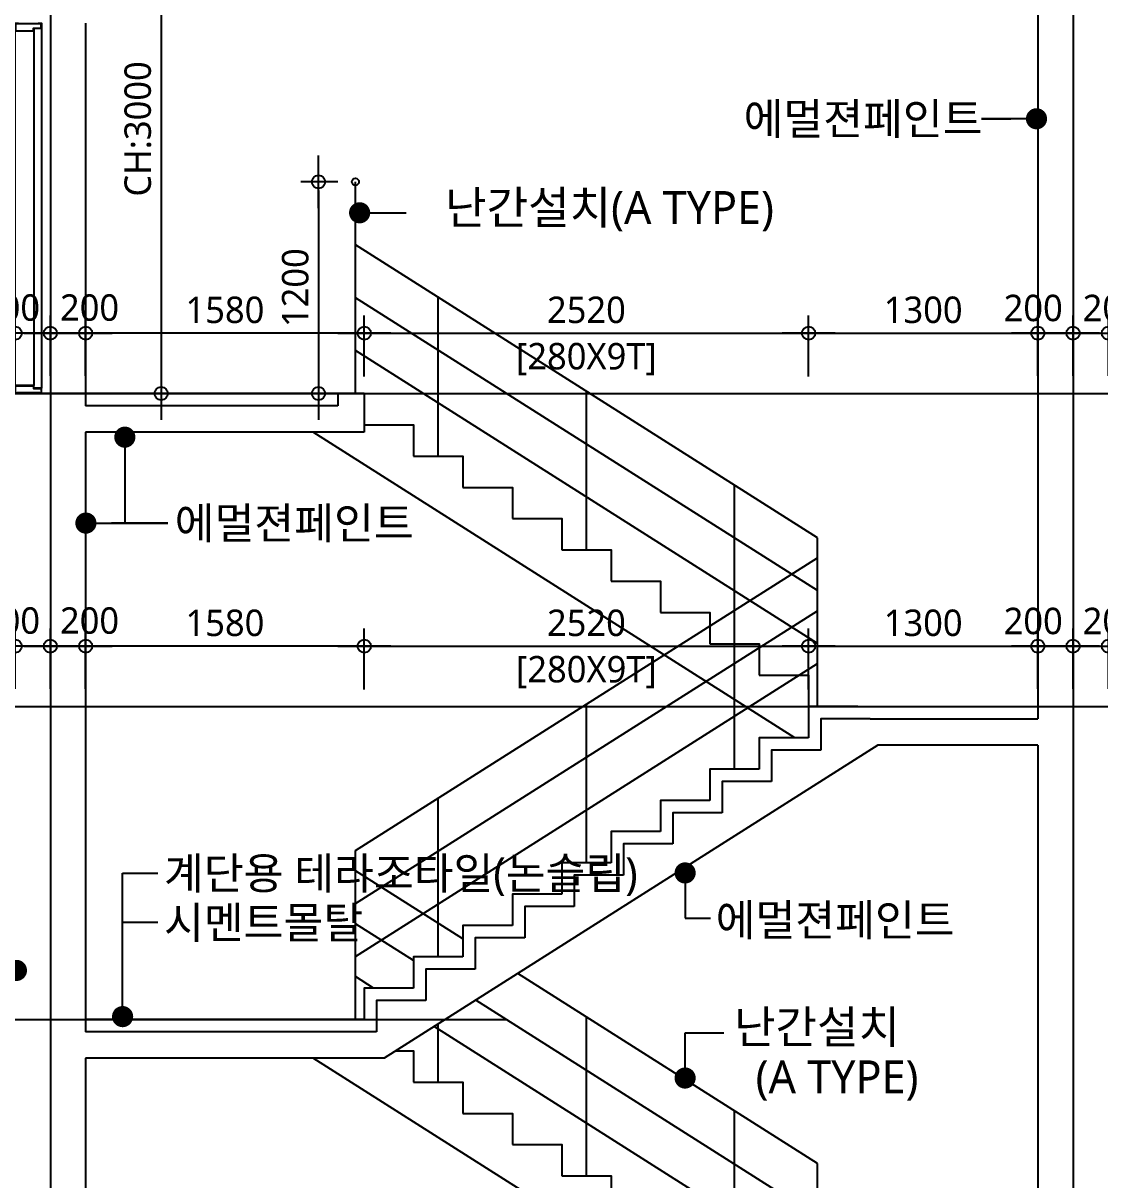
# Model space of a CAD drawing. Header units: millimetres. Extents: x -26983 to 60590, y 825 to 42375.
# Drawn here: x 9834 to 15941, y 7815 to 14375 of the extents above; entities that cross this region are included whole.
import ezdxf
from ezdxf.enums import TextEntityAlignment as Align

# ---------------------------------------------------------------- set-up
doc = ezdxf.new("R2010")
doc.units = ezdxf.units.MM
doc.header["$LTSCALE"] = 100
doc.header["$MEASUREMENT"] = 0
doc.header["$PDSIZE"] = -10
doc.linetypes.add('CEN', pattern=[62, 60, -1, 0, -1])
doc.layers.get('0').update_dxf_attribs({"linetype": 'CONTINUOUS'})
doc.layers.get('Defpoints').update_dxf_attribs({"color": 171, "linetype": 'CONTINUOUS'})
for name, color, linetype in [('CEN(ST)', 1, 'CEN'), ('CON', 2, 'CONTINUOUS'), ('DOOR', 4, 'CONTINUOUS'), ('ELE-6', 8, 'CONTINUOUS'), ('FIN-1', 6, 'CONTINUOUS'), ('HAN', 9, 'CONTINUOUS'), ('NDIM', 7, 'CONTINUOUS'), ('TEXT(MIN)', 7, 'CONTINUOUS'), ('TEXT(노트)', 7, 'CONTINUOUS')]:
    doc.layers.add(name, color=color, linetype=linetype)
doc.styles.add('CGS', font='cgse', dxfattribs={"bigfont": 'cgs'})
doc.styles.add('나눔바른고딕', font='NanumBarunGothic.ttf')
doc.dimstyles.new('NDIM 1200', dxfattribs={"dimscale": 75, "dimtxt": 3, "dimasz": 1, "dimexe": 2, "dimexo": 2, "dimgap": 1, "dimtad": 1, "dimdec": 0, "dimdsep": 46, "dimtxsty": 'CGS', "dimblk": 'DOT0', "dimcen": 1, "dimdle": 8, "dimclrd": 256, "dimclre": 256, "dimclrt": 256, "dimadec": 0, "dimazin": 0, "dimtfac": 1, "dimtdec": 0, "dimtix": 1, "dimtmove": 2, "dimatfit": 3, "dimldrblk": 'DOT0', "dimfxl": 1, "dimtolj": 1, "dimtzin": 0, "dimlwd": -1, "dimlwe": -1, "dimarcsym": 0})

# ---------------------------------------------------------------- blocks, each defined once
blk = doc.blocks.new('DOT0')
blk.add_line((-3, 0), (3, 0))
at = {"color": 6}
blk.add_circle((0, 0), 0.75, dxfattribs=at)
blk = doc.blocks.new('*D281')
at = {"layer": 'Defpoints', "color": 0, "ltscale": 0.4, "transparency": 16777216}
for p in [(10929.7, 15275), (10617, 12275), (10929.7, 12275)]:
    blk.add_point(p, dxfattribs=at)
at = {"layer": 'NDIM', "ltscale": 0.4, "transparency": 16777216}
for p, q in [((10829.7, 15275), (10517, 15275)), ((10617, 15225), (10617, 12325)), ((10829.7, 12275), (10517, 12275))]:
    blk.add_line(p, q, dxfattribs=at)
at = {"layer": 'NDIM', "ltscale": 0.4, "transparency": 16777216, "xscale": 50, "yscale": 50, "zscale": 50}
for p, rotation in [((10617, 15275), 90), ((10617, 12275), 270)]:
    blk.add_blockref('DOT0', p, dxfattribs=dict(at, rotation=rotation))
at = {"layer": 'NDIM', "ltscale": 0.4, "transparency": 16777216, "insert": (10485.5, 13775), "char_height": 150, "attachment_point": 5, "rotation": 90, "style": '나눔바른고딕'}
blk.add_mtext('\\A1;CH:3000', dxfattribs=at)
blk = doc.blocks.new('A$C46BA2E0B')
at = {"layer": 'DOOR'}
for p, q in [((0, 45), (0, 2055)), ((106, 2055), (106, 45)), ((150, 2070), (150, 30))]:
    blk.add_line(p, q, dxfattribs=at)
for points in [[(0, 2100), (16.5, 2100), (16.5, 2098.4), (1.6, 2098.4), (1.6, 2056.6), (104.4, 2056.6), (104.4, 2071.6), (148.4, 2071.6), (148.4, 2098.4), (133.5, 2098.4), (133.5, 2100), (150, 2100), (150, 2070), (106, 2070), (106, 2055), (0, 2055)], [(140.45, 2098.4), (140.45, 2096.8), (9.55, 2096.8), (9.55, 2098.4)], [(0, 0), (16.5, 0), (16.5, 1.6), (1.6, 1.6), (1.6, 43.4), (104.4, 43.4), (104.4, 28.4), (148.4, 28.4), (148.4, 1.6), (133.5, 1.6), (133.5, 0), (150, 0), (150, 30), (106, 30), (106, 45), (0, 45)], [(140.45, 1.6), (140.45, 3.2), (9.55, 3.2), (9.55, 1.6)]]:
    blk.add_lwpolyline(points, close=True, dxfattribs=at)
blk = doc.blocks.new('*D261')
at = {"layer": 'Defpoints', "color": 0, "ltscale": 0.4, "transparency": 16777216}
for p in [(11719, 13475), (11509.8, 12275), (11719, 12275)]:
    blk.add_point(p, dxfattribs=at)
at = {"layer": 'NDIM', "ltscale": 0.4, "transparency": 16777216}
for p, q in [((11619, 13475), (11409.8, 13475)), ((11509.8, 13425), (11509.8, 12325)), ((11619, 12275), (11409.8, 12275))]:
    blk.add_line(p, q, dxfattribs=at)
at = {"layer": 'NDIM', "ltscale": 0.4, "transparency": 16777216, "xscale": 50, "yscale": 50, "zscale": 50}
for p, rotation in [((11509.8, 13475), 90), ((11509.8, 12275), 270)]:
    blk.add_blockref('DOT0', p, dxfattribs=dict(at, rotation=rotation))
at = {"layer": 'NDIM', "ltscale": 0.4, "transparency": 16777216, "insert": (11378.3, 12875), "char_height": 150, "attachment_point": 5, "rotation": 90, "style": '나눔바른고딕'}
blk.add_mtext('\\A1;1200', dxfattribs=at)
blk = doc.blocks.new('*D269')
at = {"layer": 'Defpoints', "color": 0, "ltscale": 0.4, "transparency": 16777216}
for p in [(9789, 12616.8), (9789, 12275), (9989, 12275)]:
    blk.add_point(p, dxfattribs=at)
at = {"layer": 'NDIM', "ltscale": 0.4, "transparency": 16777216}
for p, q in [((9789, 12375), (9789, 12716.8)), ((9989, 12375), (9989, 12716.8)), ((9939, 12616.8), (9839, 12616.8))]:
    blk.add_line(p, q, dxfattribs=at)
at = {"layer": 'NDIM', "ltscale": 0.4, "transparency": 16777216, "xscale": 50, "yscale": 50, "zscale": 50, "rotation": 180}
blk.add_blockref('DOT0', (9789, 12616.8), dxfattribs=at)
at = {"layer": 'NDIM', "ltscale": 0.4, "transparency": 16777216, "xscale": 50, "yscale": 50, "zscale": 50}
blk.add_blockref('DOT0', (9989, 12616.8), dxfattribs=at)
at = {"layer": 'NDIM', "ltscale": 0.4, "transparency": 16777216, "insert": (9762.9, 12761), "char_height": 150, "attachment_point": 5, "style": '나눔바른고딕'}
blk.add_mtext('\\A1;200', dxfattribs=at)
blk = doc.blocks.new('*D270')
at = {"layer": 'Defpoints', "color": 0, "ltscale": 0.4, "transparency": 16777216}
for p in [(10189, 12616.8), (9989, 12275), (10189, 12275)]:
    blk.add_point(p, dxfattribs=at)
at = {"layer": 'NDIM', "ltscale": 0.4, "transparency": 16777216}
for p, q in [((9989, 12375), (9989, 12716.8)), ((10189, 12375), (10189, 12716.8)), ((10039, 12616.8), (10139, 12616.8))]:
    blk.add_line(p, q, dxfattribs=at)
at = {"layer": 'NDIM', "ltscale": 0.4, "transparency": 16777216, "xscale": 50, "yscale": 50, "zscale": 50, "rotation": 180}
blk.add_blockref('DOT0', (9989, 12616.8), dxfattribs=at)
at = {"layer": 'NDIM', "ltscale": 0.4, "transparency": 16777216, "xscale": 50, "yscale": 50, "zscale": 50}
blk.add_blockref('DOT0', (10189, 12616.8), dxfattribs=at)
at = {"layer": 'NDIM', "ltscale": 0.4, "transparency": 16777216, "insert": (10211.1, 12761), "char_height": 150, "attachment_point": 5, "style": '나눔바른고딕'}
blk.add_mtext('\\A1;200', dxfattribs=at)
blk = doc.blocks.new('*D271')
at = {"layer": 'Defpoints', "color": 0, "ltscale": 0.4, "transparency": 16777216}
for p in [(10189, 12616.8), (10189, 12275), (11769, 12271.7)]:
    blk.add_point(p, dxfattribs=at)
at = {"layer": 'NDIM', "ltscale": 0.4, "transparency": 16777216}
for p, q in [((10189, 12375), (10189, 12716.8)), ((11769, 12371.7), (11769, 12716.8)), ((11719, 12616.8), (10239, 12616.8))]:
    blk.add_line(p, q, dxfattribs=at)
at = {"layer": 'NDIM', "ltscale": 0.4, "transparency": 16777216, "xscale": 50, "yscale": 50, "zscale": 50, "rotation": 180}
blk.add_blockref('DOT0', (10189, 12616.8), dxfattribs=at)
at = {"layer": 'NDIM', "ltscale": 0.4, "transparency": 16777216, "xscale": 50, "yscale": 50, "zscale": 50}
blk.add_blockref('DOT0', (11769, 12616.8), dxfattribs=at)
at = {"layer": 'NDIM', "ltscale": 0.4, "transparency": 16777216, "insert": (10979, 12748.2), "char_height": 150, "attachment_point": 5, "style": '나눔바른고딕'}
blk.add_mtext('\\A1;1580', dxfattribs=at)
blk = doc.blocks.new('*D272')
at = {"layer": 'Defpoints', "color": 0, "ltscale": 0.4, "transparency": 16777216}
for p in [(14289, 12616.8), (11769, 12271.7), (14289, 12271.7)]:
    blk.add_point(p, dxfattribs=at)
at = {"layer": 'NDIM', "ltscale": 0.4, "transparency": 16777216}
for p, q in [((11769, 12371.7), (11769, 12716.8)), ((14289, 12371.7), (14289, 12716.8)), ((11819, 12616.8), (14239, 12616.8))]:
    blk.add_line(p, q, dxfattribs=at)
at = {"layer": 'NDIM', "ltscale": 0.4, "transparency": 16777216, "xscale": 50, "yscale": 50, "zscale": 50, "rotation": 180}
blk.add_blockref('DOT0', (11769, 12616.8), dxfattribs=at)
at = {"layer": 'NDIM', "ltscale": 0.4, "transparency": 16777216, "xscale": 50, "yscale": 50, "zscale": 50}
blk.add_blockref('DOT0', (14289, 12616.8), dxfattribs=at)
at = {"layer": 'NDIM', "ltscale": 0.4, "transparency": 16777216, "char_height": 150, "attachment_point": 5, "style": '나눔바른고딕'}
for s, insert in [('\\A1;2520', (13029, 12748.2)), ('\\A1;[280X9T]', (13029, 12469.6))]:
    blk.add_mtext(s, dxfattribs=dict(at, insert=insert))
blk = doc.blocks.new('*D273')
at = {"layer": 'Defpoints', "color": 0, "ltscale": 0.4, "transparency": 16777216}
for p in [(15589, 12616.8), (14289, 12271.7), (15589, 12275)]:
    blk.add_point(p, dxfattribs=at)
at = {"layer": 'NDIM', "ltscale": 0.4, "transparency": 16777216}
for p, q in [((14289, 12371.7), (14289, 12716.8)), ((15589, 12375), (15589, 12716.8)), ((14339, 12616.8), (15539, 12616.8))]:
    blk.add_line(p, q, dxfattribs=at)
at = {"layer": 'NDIM', "ltscale": 0.4, "transparency": 16777216, "xscale": 50, "yscale": 50, "zscale": 50, "rotation": 180}
blk.add_blockref('DOT0', (14289, 12616.8), dxfattribs=at)
at = {"layer": 'NDIM', "ltscale": 0.4, "transparency": 16777216, "xscale": 50, "yscale": 50, "zscale": 50}
blk.add_blockref('DOT0', (15589, 12616.8), dxfattribs=at)
at = {"layer": 'NDIM', "ltscale": 0.4, "transparency": 16777216, "insert": (14939, 12748.4), "char_height": 150, "attachment_point": 5, "style": '나눔바른고딕'}
blk.add_mtext('\\A1;1300', dxfattribs=at)
blk = doc.blocks.new('*D274')
at = {"layer": 'Defpoints', "color": 0, "ltscale": 0.4, "transparency": 16777216}
for p in [(15589, 12616.8), (15589, 12275), (15789, 12275)]:
    blk.add_point(p, dxfattribs=at)
at = {"layer": 'NDIM', "ltscale": 0.4, "transparency": 16777216}
for p, q in [((15589, 12375), (15589, 12716.8)), ((15789, 12375), (15789, 12716.8)), ((15739, 12616.8), (15639, 12616.8))]:
    blk.add_line(p, q, dxfattribs=at)
at = {"layer": 'NDIM', "ltscale": 0.4, "transparency": 16777216, "xscale": 50, "yscale": 50, "zscale": 50, "rotation": 180}
blk.add_blockref('DOT0', (15589, 12616.8), dxfattribs=at)
at = {"layer": 'NDIM', "ltscale": 0.4, "transparency": 16777216, "xscale": 50, "yscale": 50, "zscale": 50}
blk.add_blockref('DOT0', (15789, 12616.8), dxfattribs=at)
at = {"layer": 'NDIM', "ltscale": 0.4, "transparency": 16777216, "insert": (15562.9, 12758.7), "char_height": 150, "attachment_point": 5, "style": '나눔바른고딕'}
blk.add_mtext('\\A1;200', dxfattribs=at)
blk = doc.blocks.new('*D275')
at = {"layer": 'Defpoints', "color": 0, "ltscale": 0.4, "transparency": 16777216}
for p in [(15989, 12616.8), (15789, 12275), (15989, 12275)]:
    blk.add_point(p, dxfattribs=at)
at = {"layer": 'NDIM', "ltscale": 0.4, "transparency": 16777216}
for p, q in [((15789, 12375), (15789, 12716.8)), ((15989, 12375), (15989, 12716.8)), ((15839, 12616.8), (15939, 12616.8))]:
    blk.add_line(p, q, dxfattribs=at)
at = {"layer": 'NDIM', "ltscale": 0.4, "transparency": 16777216, "xscale": 50, "yscale": 50, "zscale": 50, "rotation": 180}
blk.add_blockref('DOT0', (15789, 12616.8), dxfattribs=at)
at = {"layer": 'NDIM', "ltscale": 0.4, "transparency": 16777216, "xscale": 50, "yscale": 50, "zscale": 50}
blk.add_blockref('DOT0', (15989, 12616.8), dxfattribs=at)
at = {"layer": 'NDIM', "ltscale": 0.4, "transparency": 16777216, "insert": (16011.1, 12758.7), "char_height": 150, "attachment_point": 5, "style": '나눔바른고딕'}
blk.add_mtext('\\A1;200', dxfattribs=at)
blk = doc.blocks.new('*D248')
at = {"layer": 'Defpoints', "color": 0, "ltscale": 0.4, "transparency": 16777216}
for p in [(9789, 10841.8), (9789, 10500), (9989, 10500)]:
    blk.add_point(p, dxfattribs=at)
at = {"layer": 'NDIM', "ltscale": 0.4, "transparency": 16777216}
for p, q in [((9789, 10600), (9789, 10941.8)), ((9989, 10600), (9989, 10941.8)), ((9939, 10841.8), (9839, 10841.8))]:
    blk.add_line(p, q, dxfattribs=at)
at = {"layer": 'NDIM', "ltscale": 0.4, "transparency": 16777216, "xscale": 50, "yscale": 50, "zscale": 50, "rotation": 180}
blk.add_blockref('DOT0', (9789, 10841.8), dxfattribs=at)
at = {"layer": 'NDIM', "ltscale": 0.4, "transparency": 16777216, "xscale": 50, "yscale": 50, "zscale": 50}
blk.add_blockref('DOT0', (9989, 10841.8), dxfattribs=at)
at = {"layer": 'NDIM', "ltscale": 0.4, "transparency": 16777216, "insert": (9762.9, 10986), "char_height": 150, "attachment_point": 5, "style": '나눔바른고딕'}
blk.add_mtext('\\A1;200', dxfattribs=at)
blk = doc.blocks.new('*D249')
at = {"layer": 'Defpoints', "color": 0, "ltscale": 0.4, "transparency": 16777216}
for p in [(10189, 10841.8), (9989, 10500), (10189, 10500)]:
    blk.add_point(p, dxfattribs=at)
at = {"layer": 'NDIM', "ltscale": 0.4, "transparency": 16777216}
for p, q in [((9989, 10600), (9989, 10941.8)), ((10189, 10600), (10189, 10941.8)), ((10039, 10841.8), (10139, 10841.8))]:
    blk.add_line(p, q, dxfattribs=at)
at = {"layer": 'NDIM', "ltscale": 0.4, "transparency": 16777216, "xscale": 50, "yscale": 50, "zscale": 50, "rotation": 180}
blk.add_blockref('DOT0', (9989, 10841.8), dxfattribs=at)
at = {"layer": 'NDIM', "ltscale": 0.4, "transparency": 16777216, "xscale": 50, "yscale": 50, "zscale": 50}
blk.add_blockref('DOT0', (10189, 10841.8), dxfattribs=at)
at = {"layer": 'NDIM', "ltscale": 0.4, "transparency": 16777216, "insert": (10211.1, 10986), "char_height": 150, "attachment_point": 5, "style": '나눔바른고딕'}
blk.add_mtext('\\A1;200', dxfattribs=at)
blk = doc.blocks.new('*D250')
at = {"layer": 'Defpoints', "color": 0, "ltscale": 0.4, "transparency": 16777216}
for p in [(10189, 10841.8), (10189, 10500), (11769, 10496.7)]:
    blk.add_point(p, dxfattribs=at)
at = {"layer": 'NDIM', "ltscale": 0.4, "transparency": 16777216}
for p, q in [((10189, 10600), (10189, 10941.8)), ((11769, 10596.7), (11769, 10941.8)), ((11719, 10841.8), (10239, 10841.8))]:
    blk.add_line(p, q, dxfattribs=at)
at = {"layer": 'NDIM', "ltscale": 0.4, "transparency": 16777216, "xscale": 50, "yscale": 50, "zscale": 50, "rotation": 180}
blk.add_blockref('DOT0', (10189, 10841.8), dxfattribs=at)
at = {"layer": 'NDIM', "ltscale": 0.4, "transparency": 16777216, "xscale": 50, "yscale": 50, "zscale": 50}
blk.add_blockref('DOT0', (11769, 10841.8), dxfattribs=at)
at = {"layer": 'NDIM', "ltscale": 0.4, "transparency": 16777216, "insert": (10979, 10973.2), "char_height": 150, "attachment_point": 5, "style": '나눔바른고딕'}
blk.add_mtext('\\A1;1580', dxfattribs=at)
blk = doc.blocks.new('*D251')
at = {"layer": 'Defpoints', "color": 0, "ltscale": 0.4, "transparency": 16777216}
for p in [(14289, 10841.8), (11769, 10496.7), (14289, 10496.7)]:
    blk.add_point(p, dxfattribs=at)
at = {"layer": 'NDIM', "ltscale": 0.4, "transparency": 16777216}
for p, q in [((11769, 10596.7), (11769, 10941.8)), ((14289, 10596.7), (14289, 10941.8)), ((11819, 10841.8), (14239, 10841.8))]:
    blk.add_line(p, q, dxfattribs=at)
at = {"layer": 'NDIM', "ltscale": 0.4, "transparency": 16777216, "xscale": 50, "yscale": 50, "zscale": 50, "rotation": 180}
blk.add_blockref('DOT0', (11769, 10841.8), dxfattribs=at)
at = {"layer": 'NDIM', "ltscale": 0.4, "transparency": 16777216, "xscale": 50, "yscale": 50, "zscale": 50}
blk.add_blockref('DOT0', (14289, 10841.8), dxfattribs=at)
at = {"layer": 'NDIM', "ltscale": 0.4, "transparency": 16777216, "char_height": 150, "attachment_point": 5, "style": '나눔바른고딕'}
for s, insert in [('\\A1;2520', (13029, 10973.2)), ('\\A1;[280X9T]', (13029, 10694.6))]:
    blk.add_mtext(s, dxfattribs=dict(at, insert=insert))
blk = doc.blocks.new('*D252')
at = {"layer": 'Defpoints', "color": 0, "ltscale": 0.4, "transparency": 16777216}
for p in [(15589, 10841.8), (14289, 10496.7), (15589, 10500)]:
    blk.add_point(p, dxfattribs=at)
at = {"layer": 'NDIM', "ltscale": 0.4, "transparency": 16777216}
for p, q in [((14289, 10596.7), (14289, 10941.8)), ((15589, 10600), (15589, 10941.8)), ((14339, 10841.8), (15539, 10841.8))]:
    blk.add_line(p, q, dxfattribs=at)
at = {"layer": 'NDIM', "ltscale": 0.4, "transparency": 16777216, "xscale": 50, "yscale": 50, "zscale": 50, "rotation": 180}
blk.add_blockref('DOT0', (14289, 10841.8), dxfattribs=at)
at = {"layer": 'NDIM', "ltscale": 0.4, "transparency": 16777216, "xscale": 50, "yscale": 50, "zscale": 50}
blk.add_blockref('DOT0', (15589, 10841.8), dxfattribs=at)
at = {"layer": 'NDIM', "ltscale": 0.4, "transparency": 16777216, "insert": (14939, 10973.4), "char_height": 150, "attachment_point": 5, "style": '나눔바른고딕'}
blk.add_mtext('\\A1;1300', dxfattribs=at)
blk = doc.blocks.new('*D253')
at = {"layer": 'Defpoints', "color": 0, "ltscale": 0.4, "transparency": 16777216}
for p in [(15589, 10841.8), (15589, 10500), (15789, 10500)]:
    blk.add_point(p, dxfattribs=at)
at = {"layer": 'NDIM', "ltscale": 0.4, "transparency": 16777216}
for p, q in [((15589, 10600), (15589, 10941.8)), ((15789, 10600), (15789, 10941.8)), ((15739, 10841.8), (15639, 10841.8))]:
    blk.add_line(p, q, dxfattribs=at)
at = {"layer": 'NDIM', "ltscale": 0.4, "transparency": 16777216, "xscale": 50, "yscale": 50, "zscale": 50, "rotation": 180}
blk.add_blockref('DOT0', (15589, 10841.8), dxfattribs=at)
at = {"layer": 'NDIM', "ltscale": 0.4, "transparency": 16777216, "xscale": 50, "yscale": 50, "zscale": 50}
blk.add_blockref('DOT0', (15789, 10841.8), dxfattribs=at)
at = {"layer": 'NDIM', "ltscale": 0.4, "transparency": 16777216, "insert": (15562.9, 10983.7), "char_height": 150, "attachment_point": 5, "style": '나눔바른고딕'}
blk.add_mtext('\\A1;200', dxfattribs=at)
blk = doc.blocks.new('*D254')
at = {"layer": 'Defpoints', "color": 0, "ltscale": 0.4, "transparency": 16777216}
for p in [(15989, 10841.8), (15789, 10500), (15989, 10500)]:
    blk.add_point(p, dxfattribs=at)
at = {"layer": 'NDIM', "ltscale": 0.4, "transparency": 16777216}
for p, q in [((15789, 10600), (15789, 10941.8)), ((15989, 10600), (15989, 10941.8)), ((15839, 10841.8), (15939, 10841.8))]:
    blk.add_line(p, q, dxfattribs=at)
at = {"layer": 'NDIM', "ltscale": 0.4, "transparency": 16777216, "xscale": 50, "yscale": 50, "zscale": 50, "rotation": 180}
blk.add_blockref('DOT0', (15789, 10841.8), dxfattribs=at)
at = {"layer": 'NDIM', "ltscale": 0.4, "transparency": 16777216, "xscale": 50, "yscale": 50, "zscale": 50}
blk.add_blockref('DOT0', (15989, 10841.8), dxfattribs=at)
at = {"layer": 'NDIM', "ltscale": 0.4, "transparency": 16777216, "insert": (16011.1, 10983.7), "char_height": 150, "attachment_point": 5, "style": '나눔바른고딕'}
blk.add_mtext('\\A1;200', dxfattribs=at)

msp = doc.modelspace()

# ---------------------------------------------------------------- linework, layer by layer
at = {"ltscale": 10000}
msp.add_line((11719, 12275), (11719, 13475), dxfattribs=at)
msp.add_circle((11719, 13475), 20, dxfattribs=at)
at = {"layer": 'CEN(ST)', "ltscale": 10000}
for p, q in [((9989, 18975), (9989, 825)), ((15789, 18975), (15789, 825)), ((4650, 12275), (24016.6, 12275)), ((4650, 10500), (16467.1, 10500)), ((4650, 8725), (12573.1, 8725))]:
    msp.add_line(p, q, dxfattribs=at)
at = {"layer": 'CON', "ltscale": 10000}
for p, q in [((15589, 17325), (15589, 10430)), ((10189, 12275), (9789, 12275)), ((10189, 12275), (10189, 12205)), ((11619, 12275), (11619, 12205)), ((11769, 12275), (11769, 12055)), ((10189, 12055), (10189, 8655)), ((15589, 10280), (15589, 6880)), ((10189, 8505), (10189, 7275))]:
    msp.add_line(p, q, dxfattribs=at)
for points in [[(11769, 12275), (11619, 12275)], [(11619, 12205), (10189, 12205)], [(11769, 12055), (10189, 12055)], [(14639, 10430), (14359, 10430), (14359, 10252.5)], [(14639, 10430), (15589, 10430)], [(15589, 10280), (14682.6, 10280), (11882.6, 8505), (10189, 8505)], [(14359, 10252.5), (14079, 10252.5), (14079, 10075)], [(14079, 10075), (13799, 10075), (13799, 9897.5)], [(13799, 9897.5), (13519, 9897.5), (13519, 9720)], [(13519, 9720), (13239, 9720), (13239, 9542.5)], [(13239, 9542.5), (12959, 9542.5), (12959, 9365)], [(12959, 9365), (12679, 9365), (12679, 9187.5)], [(12679, 9187.5), (12399, 9187.5), (12399, 9010)], [(12399, 9010), (12119, 9010), (12119, 8832.5)], [(12119, 8832.5), (11839, 8832.5), (11839, 8655)], [(11839, 8655), (10189, 8655)]]:
    msp.add_lwpolyline(points, dxfattribs=at)
at = {"layer": 'Defpoints', "ltscale": 10000}
msp.add_line((1500, 12275), (54750, 12275), dxfattribs=at)
at = {"layer": 'ELE-6', "ltscale": 10000}
for points in [[(11769, 12097.5), (12049, 12097.5), (12049, 11920)], [(14211.5, 10322.5), (11478.6, 12055)], [(12049, 11920), (12329, 11920), (12329, 11742.5)], [(12329, 11742.5), (12609, 11742.5), (12609, 11565)], [(12609, 11565), (12889, 11565), (12889, 11387.5)], [(12889, 11387.5), (13169, 11387.5), (13169, 11210)], [(13169, 11210), (13449, 11210), (13449, 11032.5)], [(13449, 11032.5), (13729, 11032.5), (13729, 10855)], [(13729, 10855), (14009, 10855), (14009, 10677.5)], [(14009, 10677.5), (14289, 10677.5), (14289, 10500)], [(11949.6, 8547.5), (12049, 8547.5), (12049, 8370)], [(14211.5, 6772.5), (11478.6, 8505)], [(12049, 8370), (12329, 8370), (12329, 8192.5)], [(12329, 8192.5), (12609, 8192.5), (12609, 8015)], [(12609, 8015), (12889, 8015), (12889, 7837.5)], [(12889, 7837.5), (13169, 7837.5), (13169, 7660)]]:
    msp.add_lwpolyline(points, dxfattribs=at)
at = {"layer": 'FIN-1', "ltscale": 10000}
for points in [[(11619, 12275), (10189, 12275)], [(14569, 10500), (14289, 10500), (14289, 10322.5)], [(14569, 10500), (15589, 10500)], [(14289, 10322.5), (14009, 10322.5), (14009, 10145)], [(14009, 10145), (13729, 10145), (13729, 9967.5)], [(13729, 9967.5), (13449, 9967.5), (13449, 9790)], [(13449, 9790), (13169, 9790), (13169, 9612.5)], [(13169, 9612.5), (12889, 9612.5), (12889, 9435)], [(12889, 9435), (12609, 9435), (12609, 9257.5)], [(12609, 9257.5), (12329, 9257.5), (12329, 9080)], [(12329, 9080), (12049, 9080), (12049, 8902.5)], [(12049, 8902.5), (11769, 8902.5), (11769, 8725)], [(11769, 8725), (10189, 8725)]]:
    msp.add_lwpolyline(points, dxfattribs=at)
at = {"layer": 'HAN', "ltscale": 10000}
for p, q in [((10189, 14375), (10189, 12275)), ((11719, 12275), (11719, 13117.9)), ((14339, 11457.1), (11719, 13117.9)), ((14339, 11157.1), (11719, 12817.9)), ((12189, 11920), (12189, 12820)), ((14339, 10857.1), (11719, 12517.9)), ((13029, 11387.5), (13029, 12287.5)), ((13869, 10855), (13869, 11755)), ((14339, 10500), (14339, 11457.1)), ((11719, 9682.1), (14339, 11342.9)), ((11719, 9382.1), (14339, 11042.9)), ((13869, 10145), (13869, 11045)), ((11719, 9082.1), (14339, 10742.9)), ((13029, 9612.5), (13029, 10512.5)), ((12189, 9080), (12189, 9980)), ((11719, 8725), (11719, 9682.1)), ((12329, 9181.2), (11719, 9567.9)), ((12049, 9058.7), (11719, 9267.9)), ((12189, 9080), (12189, 9270)), ((11822.3, 8902.5), (11719, 8967.9)), ((14339, 7907.1), (12639.2, 8984.6)), ((14339, 7607.1), (12402.6, 8834.6)), ((13029, 7837.5), (13029, 8737.5)), ((14339, 7307.1), (12165.9, 8684.6)), ((12189, 8370), (12189, 8699.3)), ((13869, 7305), (13869, 8205)), ((14339, 6950), (14339, 7907.1))]:
    msp.add_line(p, q, dxfattribs=at)
at = {"layer": 'NDIM', "ltscale": 10000}
msp.add_line((10598.6, 9274), (10398.6, 9274), dxfattribs=at)

# ---------------------------------------------------------------- block references
at = {"ltscale": 10000}
msp.add_blockref('A$C46BA2E0B', (9789, 12275), dxfattribs=at)

# ---------------------------------------------------------------- texts
at = {"layer": 'TEXT(MIN)', "style": '나눔바른고딕'}
for s, p in [('에멀젼페인트', (13920.2, 13832.6)), ('에멀젼페인트', (10694.1, 11539.7)), ('계단용 테라조타일(논슬립)', (10633.4, 9554)), ('시멘트몰탈', (10633.4, 9274)), ('에멀젼페인트', (13762.1, 9288.5))]:
    msp.add_text(s, height=180, dxfattribs=at).set_placement(p, align=Align.MIDDLE_LEFT)
at = {"layer": 'TEXT(노트)', "style": '나눔바른고딕'}
for s, p in [('난간설치(A TYPE)', (14092.6, 13329.1)), ('난간설치', (14807.4, 8682.5)), ('(A TYPE)', (14912.3, 8399.3))]:
    msp.add_text(s, height=187.5, dxfattribs=at).set_placement(p, align=Align.MIDDLE_RIGHT)

# ---------------------------------------------------------------- dimensions: what is measured, and where the dimension line sits
at = {"layer": 'NDIM', "ltscale": 0.4}
dim = msp.add_linear_dim(base=(10617, 12275), p1=(10929.7, 15275), p2=(10929.7, 12275), angle=270, text='CH:<>', dimstyle='NDIM 1200', override={"dimscale": 50, "dimtxsty": '나눔바른고딕'}, dxfattribs=at)
dim.commit()
dim.dimension.update_dxf_attribs({"geometry": '*D281', "text_midpoint": (10485.5, 13775)})
for base, p1, p2, angle, picture, middle in [((11509.8, 12275), (11719, 13475), (11719, 12275), 270, '*D261', (11378.3, 12875)), ((10189, 12616.8), (11769, 12271.7), (10189, 12275), 180, '*D271', (10979, 12748.2)), ((10189, 10841.8), (11769, 10496.7), (10189, 10500), 180, '*D250', (10979, 10973.2))]:
    dim = msp.add_linear_dim(base=base, p1=p1, p2=p2, angle=angle, dimstyle='NDIM 1200', override={"dimscale": 50, "dimtxsty": '나눔바른고딕'}, dxfattribs=at)
    dim.commit()
    dim.dimension.update_dxf_attribs({"geometry": picture, "text_midpoint": middle})
for base, p1, p2, picture, middle in [((9789, 12616.8), (9989, 12275), (9789, 12275), '*D269', (9762.9, 12761)), ((15589, 12616.8), (15789, 12275), (15589, 12275), '*D274', (15562.9, 12758.7)), ((9789, 10841.8), (9989, 10500), (9789, 10500), '*D248', (9762.9, 10986)), ((15589, 10841.8), (15789, 10500), (15589, 10500), '*D253', (15562.9, 10983.7))]:
    dim = msp.add_linear_dim(base=base, p1=p1, p2=p2, angle=180, dimstyle='NDIM 1200', override={"dimscale": 50, "dimtxsty": '나눔바른고딕'}, dxfattribs=at)
    dim.commit()
    dim.dimension.update_dxf_attribs({"geometry": picture, "text_midpoint": middle, "dimtype": 160})
for base, p1, p2, picture, middle in [((10189, 12616.8), (9989, 12275), (10189, 12275), '*D270', (10211.1, 12761)), ((15989, 12616.8), (15789, 12275), (15989, 12275), '*D275', (16011.1, 12758.7)), ((10189, 10841.8), (9989, 10500), (10189, 10500), '*D249', (10211.1, 10986)), ((15989, 10841.8), (15789, 10500), (15989, 10500), '*D254', (16011.1, 10983.7))]:
    dim = msp.add_linear_dim(base=base, p1=p1, p2=p2, dimstyle='NDIM 1200', override={"dimscale": 50, "dimtxsty": '나눔바른고딕'}, dxfattribs=at)
    dim.commit()
    dim.dimension.update_dxf_attribs({"geometry": picture, "text_midpoint": middle, "dimtype": 160})
for base, p1, p2, picture, middle in [((14289, 12616.8), (11769, 12271.7), (14289, 12271.7), '*D272', (13029, 12616.8)), ((14289, 10841.8), (11769, 10496.7), (14289, 10496.7), '*D251', (13029, 10841.8))]:
    dim = msp.add_linear_dim(base=base, p1=p1, p2=p2, text='<>\\X[280X9T]', dimstyle='NDIM 1200', override={"dimscale": 50, "dimtxsty": '나눔바른고딕'}, dxfattribs=at)
    dim.commit()
    dim.dimension.update_dxf_attribs({"geometry": picture, "text_midpoint": middle})
for base, p1, p2, picture, middle in [((15589, 12616.8), (14289, 12271.7), (15589, 12275), '*D273', (14939, 12748.4)), ((15589, 10841.8), (14289, 10496.7), (15589, 10500), '*D252', (14939, 10973.4))]:
    dim = msp.add_linear_dim(base=base, p1=p1, p2=p2, dimstyle='NDIM 1200', override={"dimscale": 50, "dimtxsty": '나눔바른고딕'}, dxfattribs=at)
    dim.commit()
    dim.dimension.update_dxf_attribs({"geometry": picture, "text_midpoint": middle})

# ---------------------------------------------------------------- leaders
at = {"layer": 'NDIM', "ltscale": 10000}
for points in [[(15581.6, 13832.6), (15269.4, 13832.6), (15435.8, 13832.6)], [(11742.9, 13299.5), (12006.2, 13299.5)], [(10411.3, 12027.1), (10411.3, 11539.7), (10618.4, 11539.7)], [(10190.5, 11539.7), (10654.6, 11539.7), (10336.3, 11539.7)], [(13588.8, 9555.8), (13588.8, 9299.8), (13731.9, 9299.8)], [(10398.6, 8741), (10398.6, 9554), (10598.6, 9554)], [(9796.4, 9003), (9335.7, 9003), (9583.2, 9003)], [(13588.8, 8392.8), (13588.8, 8648.7), (13808.7, 8648.7)]]:
    msp.add_leader(points, dimstyle='NDIM 1200', override={"dimscale": 120, "dimasz": 1, "dimgap": 1, "dimtad": 0, "dimldrblk": 'Dot'}, dxfattribs=at)

doc.saveas('drawing.dxf')
